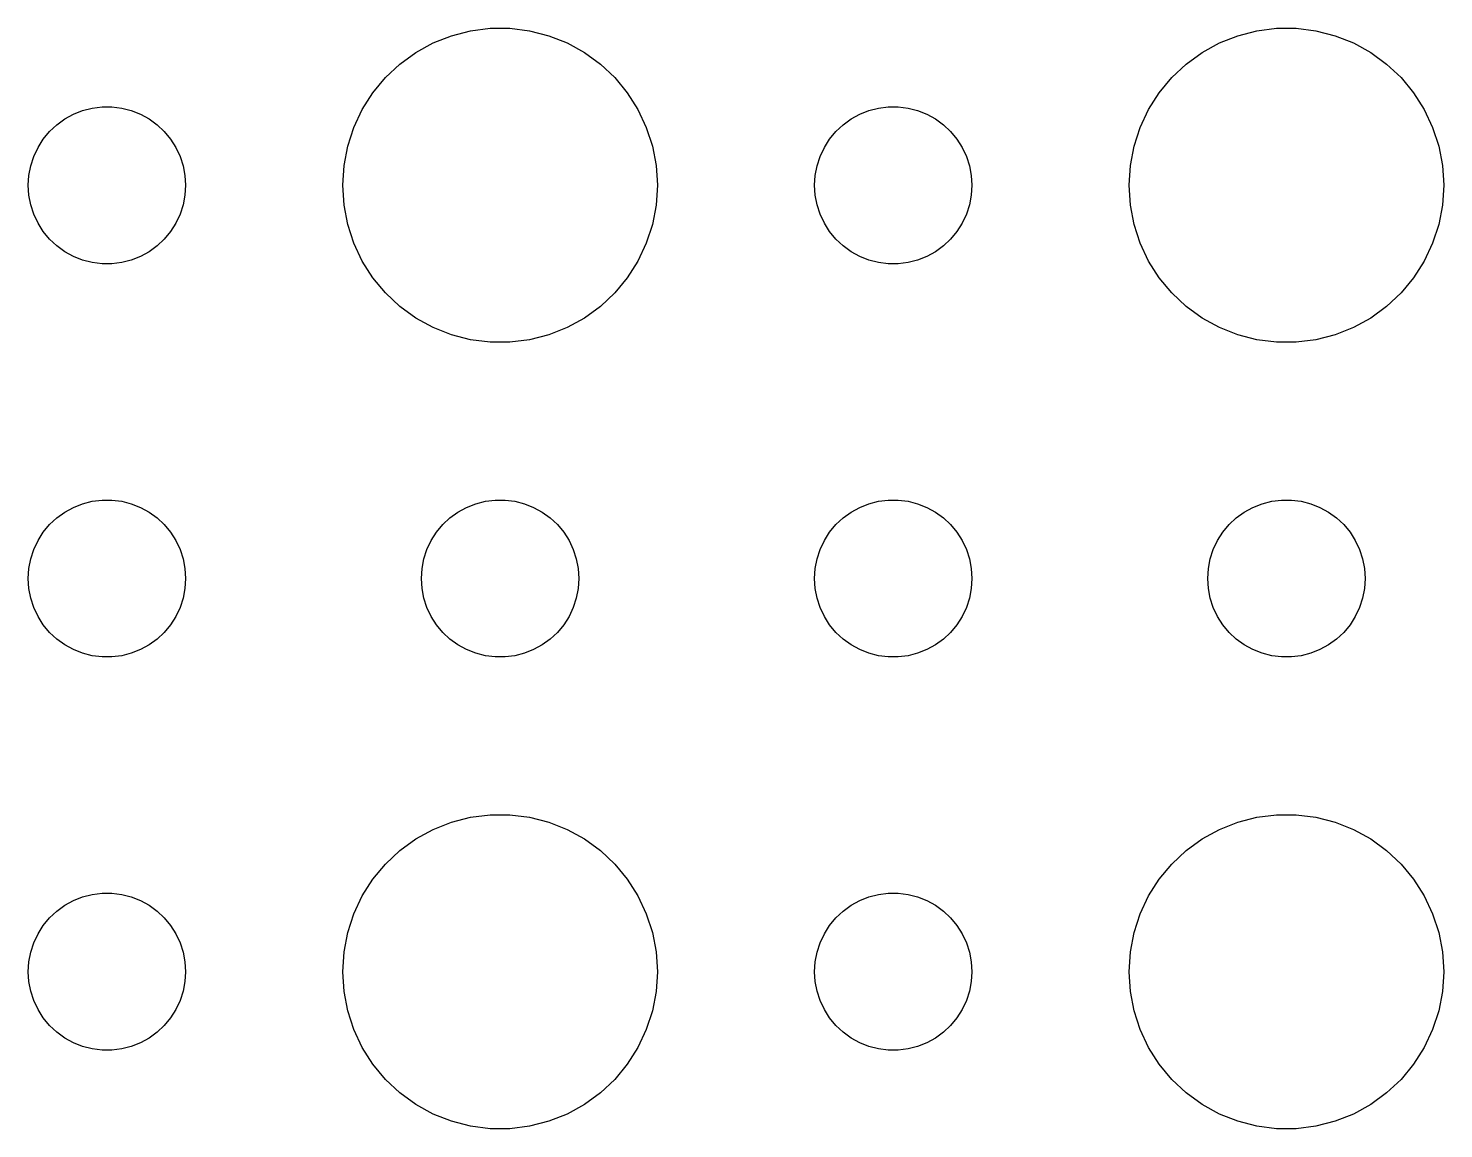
# Model space of a CAD drawing. Header units: metres. Extents: x -157 to 157, y -157 to 157.
# Drawn here: x 81 to 108, y -92.99 to -72.01 of the extents above; entities that cross this region are included whole.
import ezdxf

# ---------------------------------------------------------------- set-up
doc = ezdxf.new("R2010")
doc.units = ezdxf.units.M

msp = doc.modelspace()

# ---------------------------------------------------------------- linework, layer by layer
for p, q in [((89.073, -72.1468), (89.4379, -72.0531)), ((89.4379, -72.0531), (89.8116, -72.0059)), ((89.8116, -72.0059), (90.1884, -72.0059)), ((90.1884, -72.0059), (90.5621, -72.0531)), ((90.5621, -72.0531), (90.927, -72.1468)), ((104.073, -72.1468), (104.438, -72.0531)), ((104.438, -72.0531), (104.812, -72.0059)), ((104.812, -72.0059), (105.188, -72.0059)), ((105.188, -72.0059), (105.562, -72.0531)), ((105.562, -72.0531), (105.927, -72.1468)), ((88.3925, -72.467), (88.7227, -72.2855)), ((88.7227, -72.2855), (89.073, -72.1468)), ((90.927, -72.1468), (91.2773, -72.2855)), ((91.2773, -72.2855), (91.6075, -72.467)), ((103.393, -72.467), (103.723, -72.2855)), ((103.723, -72.2855), (104.073, -72.1468)), ((105.927, -72.1468), (106.277, -72.2855)), ((106.277, -72.2855), (106.607, -72.467)), ((88.0877, -72.6885), (88.3925, -72.467)), ((91.6075, -72.467), (91.9123, -72.6885)), ((103.088, -72.6885), (103.393, -72.467)), ((106.607, -72.467), (106.912, -72.6885)), ((87.8131, -72.9464), (88.0877, -72.6885)), ((91.9123, -72.6885), (92.1869, -72.9464)), ((102.813, -72.9464), (103.088, -72.6885)), ((106.912, -72.6885), (107.187, -72.9464)), ((87.573, -73.2366), (87.8131, -72.9464)), ((92.1869, -72.9464), (92.427, -73.2366)), ((102.573, -73.2366), (102.813, -72.9464)), ((107.187, -72.9464), (107.427, -73.2366)), ((87.3711, -73.5547), (87.573, -73.2366)), ((92.427, -73.2366), (92.6289, -73.5547)), ((102.371, -73.5547), (102.573, -73.2366)), ((107.427, -73.2366), (107.629, -73.5547)), ((81.6963, -73.7335), (81.8613, -73.6428)), ((81.8613, -73.6428), (82.0365, -73.5734)), ((82.0365, -73.5734), (82.2189, -73.5266)), ((82.2189, -73.5266), (82.4058, -73.503)), ((82.4058, -73.503), (82.5942, -73.503)), ((82.5942, -73.503), (82.7811, -73.5266)), ((82.7811, -73.5266), (82.9635, -73.5734)), ((82.9635, -73.5734), (83.1387, -73.6428)), ((83.1387, -73.6428), (83.3037, -73.7335)), ((87.2107, -73.8956), (87.3711, -73.5547)), ((92.6289, -73.5547), (92.7893, -73.8956)), ((96.6963, -73.7335), (96.8613, -73.6428)), ((96.8613, -73.6428), (97.0365, -73.5734)), ((97.0365, -73.5734), (97.2189, -73.5266)), ((97.2189, -73.5266), (97.4058, -73.503)), ((97.4058, -73.503), (97.5942, -73.503)), ((97.5942, -73.503), (97.7811, -73.5266)), ((97.7811, -73.5266), (97.9635, -73.5734)), ((97.9635, -73.5734), (98.1387, -73.6428)), ((98.1387, -73.6428), (98.3037, -73.7335)), ((102.211, -73.8956), (102.371, -73.5547)), ((107.629, -73.5547), (107.789, -73.8956)), ((81.2865, -74.1183), (81.4065, -73.9732)), ((81.4065, -73.9732), (81.5439, -73.8442)), ((81.5439, -73.8442), (81.6963, -73.7335)), ((83.3037, -73.7335), (83.4561, -73.8442)), ((83.4561, -73.8442), (83.5934, -73.9732)), ((83.5934, -73.9732), (83.7135, -74.1183)), ((87.0943, -74.2539), (87.2107, -73.8956)), ((92.7893, -73.8956), (92.9057, -74.2539)), ((96.2865, -74.1183), (96.4065, -73.9732)), ((96.4065, -73.9732), (96.5439, -73.8442)), ((96.5439, -73.8442), (96.6963, -73.7335)), ((98.3037, -73.7335), (98.4561, -73.8442)), ((98.4561, -73.8442), (98.5934, -73.9732)), ((98.5934, -73.9732), (98.7135, -74.1183)), ((102.094, -74.2539), (102.211, -73.8956)), ((107.789, -73.8956), (107.906, -74.2539)), ((81.1855, -74.2774), (81.2865, -74.1183)), ((83.7135, -74.1183), (83.8145, -74.2774)), ((96.1855, -74.2774), (96.2865, -74.1183)), ((98.7135, -74.1183), (98.8145, -74.2774)), ((81.0471, -74.627), (81.1053, -74.4478)), ((81.1053, -74.4478), (81.1855, -74.2774)), ((83.8145, -74.2774), (83.8947, -74.4478)), ((83.8947, -74.4478), (83.9529, -74.627)), ((87.0237, -74.624), (87.0943, -74.2539)), ((92.9057, -74.2539), (92.9763, -74.624)), ((96.0471, -74.627), (96.1053, -74.4478)), ((96.1053, -74.4478), (96.1855, -74.2774)), ((98.8145, -74.2774), (98.8947, -74.4478)), ((98.8947, -74.4478), (98.9529, -74.627)), ((102.024, -74.624), (102.094, -74.2539)), ((107.906, -74.2539), (107.976, -74.624)), ((81.0118, -74.812), (81.0471, -74.627)), ((83.9529, -74.627), (83.9882, -74.812)), ((87, -75), (87.0237, -74.624)), ((92.9763, -74.624), (93, -75)), ((96.0118, -74.812), (96.0471, -74.627)), ((98.9529, -74.627), (98.9882, -74.812)), ((102, -75), (102.024, -74.624)), ((107.976, -74.624), (108, -75)), ((81, -75), (81.0118, -74.812)), ((81.0118, -75.188), (81, -75)), ((83.9882, -74.812), (84, -75)), ((84, -75), (83.9882, -75.188)), ((87.0237, -75.376), (87, -75)), ((93, -75), (92.9763, -75.376)), ((96, -75), (96.0118, -74.812)), ((96.0118, -75.188), (96, -75)), ((98.9882, -74.812), (99, -75)), ((99, -75), (98.9882, -75.188)), ((102.024, -75.376), (102, -75)), ((108, -75), (107.976, -75.376)), ((81.0471, -75.373), (81.0118, -75.188)), ((83.9882, -75.188), (83.9529, -75.373)), ((96.0471, -75.373), (96.0118, -75.188)), ((98.9882, -75.188), (98.9529, -75.373)), ((81.1053, -75.5522), (81.0471, -75.373)), ((81.1855, -75.7226), (81.1053, -75.5522)), ((83.8947, -75.5522), (83.8145, -75.7226)), ((83.9529, -75.373), (83.8947, -75.5522)), ((87.0943, -75.7461), (87.0237, -75.376)), ((92.9763, -75.376), (92.9057, -75.7461)), ((96.1053, -75.5522), (96.0471, -75.373)), ((96.1855, -75.7226), (96.1053, -75.5522)), ((98.8947, -75.5522), (98.8145, -75.7226)), ((98.9529, -75.373), (98.8947, -75.5522)), ((102.094, -75.7461), (102.024, -75.376)), ((107.976, -75.376), (107.906, -75.7461)), ((81.2865, -75.8817), (81.1855, -75.7226)), ((83.8145, -75.7226), (83.7135, -75.8817)), ((87.2107, -76.1044), (87.0943, -75.7461)), ((92.9057, -75.7461), (92.7893, -76.1044)), ((96.2865, -75.8817), (96.1855, -75.7226)), ((98.8145, -75.7226), (98.7135, -75.8817)), ((102.211, -76.1044), (102.094, -75.7461)), ((107.906, -75.7461), (107.789, -76.1044)), ((81.4065, -76.0268), (81.2865, -75.8817)), ((81.5439, -76.1558), (81.4065, -76.0268)), ((83.5934, -76.0268), (83.4561, -76.1558)), ((83.7135, -75.8817), (83.5934, -76.0268)), ((87.3711, -76.4453), (87.2107, -76.1044)), ((92.7893, -76.1044), (92.6289, -76.4453)), ((96.4065, -76.0268), (96.2865, -75.8817)), ((96.5439, -76.1558), (96.4065, -76.0268)), ((98.5934, -76.0268), (98.4561, -76.1558)), ((98.7135, -75.8817), (98.5934, -76.0268)), ((102.371, -76.4453), (102.211, -76.1044)), ((107.789, -76.1044), (107.629, -76.4453)), ((81.6963, -76.2665), (81.5439, -76.1558)), ((81.8613, -76.3572), (81.6963, -76.2665)), ((82.0365, -76.4266), (81.8613, -76.3572)), ((83.1387, -76.3572), (82.9635, -76.4266)), ((83.3037, -76.2665), (83.1387, -76.3572)), ((83.4561, -76.1558), (83.3037, -76.2665)), ((96.6963, -76.2665), (96.5439, -76.1558)), ((96.8613, -76.3572), (96.6963, -76.2665)), ((97.0365, -76.4266), (96.8613, -76.3572)), ((98.1387, -76.3572), (97.9635, -76.4266)), ((98.3037, -76.2665), (98.1387, -76.3572)), ((98.4561, -76.1558), (98.3037, -76.2665)), ((82.2189, -76.4734), (82.0365, -76.4266)), ((82.4058, -76.497), (82.2189, -76.4734)), ((82.5942, -76.497), (82.4058, -76.497)), ((82.7811, -76.4734), (82.5942, -76.497)), ((82.9635, -76.4266), (82.7811, -76.4734)), ((87.573, -76.7634), (87.3711, -76.4453)), ((92.6289, -76.4453), (92.427, -76.7634)), ((97.2189, -76.4734), (97.0365, -76.4266)), ((97.4058, -76.497), (97.2189, -76.4734)), ((97.5942, -76.497), (97.4058, -76.497)), ((97.7811, -76.4734), (97.5942, -76.497)), ((97.9635, -76.4266), (97.7811, -76.4734)), ((102.573, -76.7634), (102.371, -76.4453)), ((107.629, -76.4453), (107.427, -76.7634)), ((87.8131, -77.0536), (87.573, -76.7634)), ((92.427, -76.7634), (92.1869, -77.0536)), ((102.813, -77.0536), (102.573, -76.7634)), ((107.427, -76.7634), (107.187, -77.0536)), ((88.0877, -77.3115), (87.8131, -77.0536)), ((92.1869, -77.0536), (91.9123, -77.3115)), ((103.088, -77.3115), (102.813, -77.0536)), ((107.187, -77.0536), (106.912, -77.3115)), ((88.3925, -77.533), (88.0877, -77.3115)), ((91.9123, -77.3115), (91.6075, -77.533)), ((103.393, -77.533), (103.088, -77.3115)), ((106.912, -77.3115), (106.607, -77.533)), ((88.7227, -77.7145), (88.3925, -77.533)), ((89.073, -77.8532), (88.7227, -77.7145)), ((91.2773, -77.7145), (90.927, -77.8532)), ((91.6075, -77.533), (91.2773, -77.7145)), ((103.723, -77.7145), (103.393, -77.533)), ((104.073, -77.8532), (103.723, -77.7145)), ((106.277, -77.7145), (105.927, -77.8532)), ((106.607, -77.533), (106.277, -77.7145)), ((89.4379, -77.9469), (89.073, -77.8532)), ((89.8116, -77.9941), (89.4379, -77.9469)), ((90.1884, -77.9941), (89.8116, -77.9941)), ((90.5621, -77.9469), (90.1884, -77.9941)), ((90.927, -77.8532), (90.5621, -77.9469)), ((104.438, -77.9469), (104.073, -77.8532)), ((104.812, -77.9941), (104.438, -77.9469)), ((105.188, -77.9941), (104.812, -77.9941)), ((105.562, -77.9469), (105.188, -77.9941)), ((105.927, -77.8532), (105.562, -77.9469)), ((81.5439, -81.3442), (81.6963, -81.2335)), ((81.6963, -81.2335), (81.8613, -81.1428)), ((81.8613, -81.1428), (82.0365, -81.0734)), ((82.0365, -81.0734), (82.2189, -81.0266)), ((82.2189, -81.0266), (82.4058, -81.003)), ((82.4058, -81.003), (82.5942, -81.003)), ((82.5942, -81.003), (82.7811, -81.0266)), ((82.7811, -81.0266), (82.9635, -81.0734)), ((82.9635, -81.0734), (83.1387, -81.1428)), ((83.1387, -81.1428), (83.3037, -81.2335)), ((83.3037, -81.2335), (83.4561, -81.3442)), ((89.0439, -81.3442), (89.1963, -81.2335)), ((89.1963, -81.2335), (89.3613, -81.1428)), ((89.3613, -81.1428), (89.5365, -81.0734)), ((89.5365, -81.0734), (89.7189, -81.0266)), ((89.7189, -81.0266), (89.9058, -81.003)), ((89.9058, -81.003), (90.0942, -81.003)), ((90.0942, -81.003), (90.2811, -81.0266)), ((90.2811, -81.0266), (90.4635, -81.0734)), ((90.4635, -81.0734), (90.6387, -81.1428)), ((90.6387, -81.1428), (90.8037, -81.2335)), ((90.8037, -81.2335), (90.9561, -81.3442)), ((96.5439, -81.3442), (96.6963, -81.2335)), ((96.6963, -81.2335), (96.8613, -81.1428)), ((96.8613, -81.1428), (97.0365, -81.0734)), ((97.0365, -81.0734), (97.2189, -81.0266)), ((97.2189, -81.0266), (97.4058, -81.003)), ((97.4058, -81.003), (97.5942, -81.003)), ((97.5942, -81.003), (97.7811, -81.0266)), ((97.7811, -81.0266), (97.9635, -81.0734)), ((97.9635, -81.0734), (98.1387, -81.1428)), ((98.1387, -81.1428), (98.3037, -81.2335)), ((98.3037, -81.2335), (98.4561, -81.3442)), ((104.044, -81.3442), (104.196, -81.2335)), ((104.196, -81.2335), (104.361, -81.1428)), ((104.361, -81.1428), (104.536, -81.0734)), ((104.536, -81.0734), (104.719, -81.0266)), ((104.719, -81.0266), (104.906, -81.003)), ((104.906, -81.003), (105.094, -81.003)), ((105.094, -81.003), (105.281, -81.0266)), ((105.281, -81.0266), (105.464, -81.0734)), ((105.464, -81.0734), (105.639, -81.1428)), ((105.639, -81.1428), (105.804, -81.2335)), ((105.804, -81.2335), (105.956, -81.3442)), ((81.2865, -81.6183), (81.4065, -81.4732)), ((81.4065, -81.4732), (81.5439, -81.3442)), ((83.4561, -81.3442), (83.5934, -81.4732)), ((83.5934, -81.4732), (83.7135, -81.6183)), ((88.7865, -81.6183), (88.9065, -81.4732)), ((88.9065, -81.4732), (89.0439, -81.3442)), ((90.9561, -81.3442), (91.0934, -81.4732)), ((91.0934, -81.4732), (91.2135, -81.6183)), ((96.2865, -81.6183), (96.4065, -81.4732)), ((96.4065, -81.4732), (96.5439, -81.3442)), ((98.4561, -81.3442), (98.5934, -81.4732)), ((98.5934, -81.4732), (98.7135, -81.6183)), ((103.786, -81.6183), (103.907, -81.4732)), ((103.907, -81.4732), (104.044, -81.3442)), ((105.956, -81.3442), (106.093, -81.4732)), ((106.093, -81.4732), (106.214, -81.6183)), ((81.1053, -81.9478), (81.1855, -81.7774)), ((81.1855, -81.7774), (81.2865, -81.6183)), ((83.7135, -81.6183), (83.8145, -81.7774)), ((83.8145, -81.7774), (83.8947, -81.9478)), ((88.6053, -81.9478), (88.6855, -81.7774)), ((88.6855, -81.7774), (88.7865, -81.6183)), ((91.2135, -81.6183), (91.3145, -81.7774)), ((91.3145, -81.7774), (91.3947, -81.9478)), ((96.1053, -81.9478), (96.1855, -81.7774)), ((96.1855, -81.7774), (96.2865, -81.6183)), ((98.7135, -81.6183), (98.8145, -81.7774)), ((98.8145, -81.7774), (98.8947, -81.9478)), ((103.605, -81.9478), (103.686, -81.7774)), ((103.686, -81.7774), (103.786, -81.6183)), ((106.214, -81.6183), (106.314, -81.7774)), ((106.314, -81.7774), (106.395, -81.9478)), ((81.0471, -82.127), (81.1053, -81.9478)), ((83.8947, -81.9478), (83.9529, -82.127)), ((88.5471, -82.127), (88.6053, -81.9478)), ((91.3947, -81.9478), (91.4529, -82.127)), ((96.0471, -82.127), (96.1053, -81.9478)), ((98.8947, -81.9478), (98.9529, -82.127)), ((103.547, -82.127), (103.605, -81.9478)), ((106.395, -81.9478), (106.453, -82.127)), ((81, -82.5), (81.0118, -82.312)), ((81.0118, -82.312), (81.0471, -82.127)), ((83.9529, -82.127), (83.9882, -82.312)), ((83.9882, -82.312), (84, -82.5)), ((88.5, -82.5), (88.5118, -82.312)), ((88.5118, -82.312), (88.5471, -82.127)), ((91.4529, -82.127), (91.4882, -82.312)), ((91.4882, -82.312), (91.5, -82.5)), ((96, -82.5), (96.0118, -82.312)), ((96.0118, -82.312), (96.0471, -82.127)), ((98.9529, -82.127), (98.9882, -82.312)), ((98.9882, -82.312), (99, -82.5)), ((103.5, -82.5), (103.512, -82.312)), ((103.512, -82.312), (103.547, -82.127)), ((106.453, -82.127), (106.488, -82.312)), ((106.488, -82.312), (106.5, -82.5)), ((81.0118, -82.688), (81, -82.5)), ((84, -82.5), (83.9882, -82.688)), ((88.5118, -82.688), (88.5, -82.5)), ((91.5, -82.5), (91.4882, -82.688)), ((96.0118, -82.688), (96, -82.5)), ((99, -82.5), (98.9882, -82.688)), ((103.512, -82.688), (103.5, -82.5)), ((106.5, -82.5), (106.488, -82.688)), ((81.0471, -82.873), (81.0118, -82.688)), ((81.1053, -83.0522), (81.0471, -82.873)), ((83.9529, -82.873), (83.8947, -83.0522)), ((83.9882, -82.688), (83.9529, -82.873)), ((88.5471, -82.873), (88.5118, -82.688)), ((88.6053, -83.0522), (88.5471, -82.873)), ((91.4529, -82.873), (91.3947, -83.0522)), ((91.4882, -82.688), (91.4529, -82.873)), ((96.0471, -82.873), (96.0118, -82.688)), ((96.1053, -83.0522), (96.0471, -82.873)), ((98.9529, -82.873), (98.8947, -83.0522)), ((98.9882, -82.688), (98.9529, -82.873)), ((103.547, -82.873), (103.512, -82.688)), ((103.605, -83.0522), (103.547, -82.873)), ((106.453, -82.873), (106.395, -83.0522)), ((106.488, -82.688), (106.453, -82.873)), ((81.1855, -83.2226), (81.1053, -83.0522)), ((83.8947, -83.0522), (83.8145, -83.2226)), ((88.6855, -83.2226), (88.6053, -83.0522)), ((91.3947, -83.0522), (91.3145, -83.2226)), ((96.1855, -83.2226), (96.1053, -83.0522)), ((98.8947, -83.0522), (98.8145, -83.2226)), ((103.686, -83.2226), (103.605, -83.0522)), ((106.395, -83.0522), (106.314, -83.2226)), ((81.2865, -83.3817), (81.1855, -83.2226)), ((81.4065, -83.5268), (81.2865, -83.3817)), ((83.7135, -83.3817), (83.5934, -83.5268)), ((83.8145, -83.2226), (83.7135, -83.3817)), ((88.7865, -83.3817), (88.6855, -83.2226)), ((88.9065, -83.5268), (88.7865, -83.3817)), ((91.2135, -83.3817), (91.0934, -83.5268)), ((91.3145, -83.2226), (91.2135, -83.3817)), ((96.2865, -83.3817), (96.1855, -83.2226)), ((96.4065, -83.5268), (96.2865, -83.3817)), ((98.7135, -83.3817), (98.5934, -83.5268)), ((98.8145, -83.2226), (98.7135, -83.3817)), ((103.786, -83.3817), (103.686, -83.2226)), ((103.907, -83.5268), (103.786, -83.3817)), ((106.214, -83.3817), (106.093, -83.5268)), ((106.314, -83.2226), (106.214, -83.3817)), ((81.5439, -83.6558), (81.4065, -83.5268)), ((81.6963, -83.7665), (81.5439, -83.6558)), ((83.4561, -83.6558), (83.3037, -83.7665)), ((83.5934, -83.5268), (83.4561, -83.6558)), ((89.0439, -83.6558), (88.9065, -83.5268)), ((89.1963, -83.7665), (89.0439, -83.6558)), ((90.9561, -83.6558), (90.8037, -83.7665)), ((91.0934, -83.5268), (90.9561, -83.6558)), ((96.5439, -83.6558), (96.4065, -83.5268)), ((96.6963, -83.7665), (96.5439, -83.6558)), ((98.4561, -83.6558), (98.3037, -83.7665)), ((98.5934, -83.5268), (98.4561, -83.6558)), ((104.044, -83.6558), (103.907, -83.5268)), ((104.196, -83.7665), (104.044, -83.6558)), ((105.956, -83.6558), (105.804, -83.7665)), ((106.093, -83.5268), (105.956, -83.6558)), ((81.8613, -83.8572), (81.6963, -83.7665)), ((82.0365, -83.9266), (81.8613, -83.8572)), ((82.2189, -83.9734), (82.0365, -83.9266)), ((82.9635, -83.9266), (82.7811, -83.9734)), ((83.1387, -83.8572), (82.9635, -83.9266)), ((83.3037, -83.7665), (83.1387, -83.8572)), ((89.3613, -83.8572), (89.1963, -83.7665)), ((89.5365, -83.9266), (89.3613, -83.8572)), ((89.7189, -83.9734), (89.5365, -83.9266)), ((90.4635, -83.9266), (90.2811, -83.9734)), ((90.6387, -83.8572), (90.4635, -83.9266)), ((90.8037, -83.7665), (90.6387, -83.8572)), ((96.8613, -83.8572), (96.6963, -83.7665)), ((97.0365, -83.9266), (96.8613, -83.8572)), ((97.2189, -83.9734), (97.0365, -83.9266)), ((97.9635, -83.9266), (97.7811, -83.9734)), ((98.1387, -83.8572), (97.9635, -83.9266)), ((98.3037, -83.7665), (98.1387, -83.8572)), ((104.361, -83.8572), (104.196, -83.7665)), ((104.536, -83.9266), (104.361, -83.8572)), ((104.719, -83.9734), (104.536, -83.9266)), ((105.464, -83.9266), (105.281, -83.9734)), ((105.639, -83.8572), (105.464, -83.9266)), ((105.804, -83.7665), (105.639, -83.8572)), ((82.4058, -83.997), (82.2189, -83.9734)), ((82.5942, -83.997), (82.4058, -83.997)), ((82.7811, -83.9734), (82.5942, -83.997)), ((89.9058, -83.997), (89.7189, -83.9734)), ((90.0942, -83.997), (89.9058, -83.997)), ((90.2811, -83.9734), (90.0942, -83.997)), ((97.4058, -83.997), (97.2189, -83.9734)), ((97.5942, -83.997), (97.4058, -83.997)), ((97.7811, -83.9734), (97.5942, -83.997)), ((104.906, -83.997), (104.719, -83.9734)), ((105.094, -83.997), (104.906, -83.997)), ((105.281, -83.9734), (105.094, -83.997)), ((88.7227, -87.2855), (89.073, -87.1468)), ((89.073, -87.1468), (89.4379, -87.0531)), ((89.4379, -87.0531), (89.8116, -87.0059)), ((89.8116, -87.0059), (90.1884, -87.0059)), ((90.1884, -87.0059), (90.5621, -87.0531)), ((90.5621, -87.0531), (90.927, -87.1468)), ((90.927, -87.1468), (91.2773, -87.2855)), ((103.723, -87.2855), (104.073, -87.1468)), ((104.073, -87.1468), (104.438, -87.0531)), ((104.438, -87.0531), (104.812, -87.0059)), ((104.812, -87.0059), (105.188, -87.0059)), ((105.188, -87.0059), (105.562, -87.0531)), ((105.562, -87.0531), (105.927, -87.1468)), ((105.927, -87.1468), (106.277, -87.2855)), ((88.0877, -87.6885), (88.3925, -87.467)), ((88.3925, -87.467), (88.7227, -87.2855)), ((91.2773, -87.2855), (91.6075, -87.467)), ((91.6075, -87.467), (91.9123, -87.6885)), ((103.088, -87.6885), (103.393, -87.467)), ((103.393, -87.467), (103.723, -87.2855)), ((106.277, -87.2855), (106.607, -87.467)), ((106.607, -87.467), (106.912, -87.6885)), ((87.8131, -87.9464), (88.0877, -87.6885)), ((91.9123, -87.6885), (92.1869, -87.9464)), ((102.813, -87.9464), (103.088, -87.6885)), ((106.912, -87.6885), (107.187, -87.9464)), ((87.573, -88.2366), (87.8131, -87.9464)), ((92.1869, -87.9464), (92.427, -88.2366)), ((102.573, -88.2366), (102.813, -87.9464)), ((107.187, -87.9464), (107.427, -88.2366)), ((87.3711, -88.5547), (87.573, -88.2366)), ((92.427, -88.2366), (92.6289, -88.5547)), ((102.371, -88.5547), (102.573, -88.2366)), ((107.427, -88.2366), (107.629, -88.5547)), ((82.0365, -88.5734), (82.2189, -88.5266)), ((82.2189, -88.5266), (82.4058, -88.503)), ((82.4058, -88.503), (82.5942, -88.503)), ((82.5942, -88.503), (82.7811, -88.5266)), ((82.7811, -88.5266), (82.9635, -88.5734)), ((87.2107, -88.8956), (87.3711, -88.5547)), ((92.6289, -88.5547), (92.7893, -88.8956)), ((97.0365, -88.5734), (97.2189, -88.5266)), ((97.2189, -88.5266), (97.4058, -88.503)), ((97.4058, -88.503), (97.5942, -88.503)), ((97.5942, -88.503), (97.7811, -88.5266)), ((97.7811, -88.5266), (97.9635, -88.5734)), ((102.211, -88.8956), (102.371, -88.5547)), ((107.629, -88.5547), (107.789, -88.8956)), ((81.5439, -88.8442), (81.6963, -88.7335)), ((81.6963, -88.7335), (81.8613, -88.6428)), ((81.8613, -88.6428), (82.0365, -88.5734)), ((82.9635, -88.5734), (83.1387, -88.6428)), ((83.1387, -88.6428), (83.3037, -88.7335)), ((83.3037, -88.7335), (83.4561, -88.8442)), ((96.5439, -88.8442), (96.6963, -88.7335)), ((96.6963, -88.7335), (96.8613, -88.6428)), ((96.8613, -88.6428), (97.0365, -88.5734)), ((97.9635, -88.5734), (98.1387, -88.6428)), ((98.1387, -88.6428), (98.3037, -88.7335)), ((98.3037, -88.7335), (98.4561, -88.8442)), ((81.2865, -89.1183), (81.4065, -88.9732)), ((81.4065, -88.9732), (81.5439, -88.8442)), ((83.4561, -88.8442), (83.5934, -88.9732)), ((83.5934, -88.9732), (83.7135, -89.1183)), ((87.0943, -89.2539), (87.2107, -88.8956)), ((92.7893, -88.8956), (92.9057, -89.2539)), ((96.2865, -89.1183), (96.4065, -88.9732)), ((96.4065, -88.9732), (96.5439, -88.8442)), ((98.4561, -88.8442), (98.5934, -88.9732)), ((98.5934, -88.9732), (98.7135, -89.1183)), ((102.094, -89.2539), (102.211, -88.8956)), ((107.789, -88.8956), (107.906, -89.2539)), ((81.1053, -89.4478), (81.1855, -89.2774)), ((81.1855, -89.2774), (81.2865, -89.1183)), ((83.7135, -89.1183), (83.8145, -89.2774)), ((83.8145, -89.2774), (83.8947, -89.4478)), ((87.0237, -89.624), (87.0943, -89.2539)), ((92.9057, -89.2539), (92.9763, -89.624)), ((96.1053, -89.4478), (96.1855, -89.2774)), ((96.1855, -89.2774), (96.2865, -89.1183)), ((98.7135, -89.1183), (98.8145, -89.2774)), ((98.8145, -89.2774), (98.8947, -89.4478)), ((102.024, -89.624), (102.094, -89.2539)), ((107.906, -89.2539), (107.976, -89.624)), ((81.0118, -89.812), (81.0471, -89.627)), ((81.0471, -89.627), (81.1053, -89.4478)), ((83.8947, -89.4478), (83.9529, -89.627)), ((83.9529, -89.627), (83.9882, -89.812)), ((87, -90), (87.0237, -89.624)), ((92.9763, -89.624), (93, -90)), ((96.0118, -89.812), (96.0471, -89.627)), ((96.0471, -89.627), (96.1053, -89.4478)), ((98.8947, -89.4478), (98.9529, -89.627)), ((98.9529, -89.627), (98.9882, -89.812)), ((102, -90), (102.024, -89.624)), ((107.976, -89.624), (108, -90)), ((81, -90), (81.0118, -89.812)), ((83.9882, -89.812), (84, -90)), ((96, -90), (96.0118, -89.812)), ((98.9882, -89.812), (99, -90)), ((81.0118, -90.188), (81, -90)), ((84, -90), (83.9882, -90.188)), ((87.0237, -90.376), (87, -90)), ((93, -90), (92.9763, -90.376)), ((96.0118, -90.188), (96, -90)), ((99, -90), (98.9882, -90.188)), ((102.024, -90.376), (102, -90)), ((108, -90), (107.976, -90.376)), ((81.0471, -90.373), (81.0118, -90.188)), ((81.1053, -90.5522), (81.0471, -90.373)), ((83.9529, -90.373), (83.8947, -90.5522)), ((83.9882, -90.188), (83.9529, -90.373)), ((87.0943, -90.7461), (87.0237, -90.376)), ((92.9763, -90.376), (92.9057, -90.7461)), ((96.0471, -90.373), (96.0118, -90.188)), ((96.1053, -90.5522), (96.0471, -90.373)), ((98.9529, -90.373), (98.8947, -90.5522)), ((98.9882, -90.188), (98.9529, -90.373)), ((102.094, -90.7461), (102.024, -90.376)), ((107.976, -90.376), (107.906, -90.7461)), ((81.1855, -90.7226), (81.1053, -90.5522)), ((83.8947, -90.5522), (83.8145, -90.7226)), ((96.1855, -90.7226), (96.1053, -90.5522)), ((98.8947, -90.5522), (98.8145, -90.7226)), ((81.2865, -90.8817), (81.1855, -90.7226)), ((81.4065, -91.0268), (81.2865, -90.8817)), ((83.7135, -90.8817), (83.5934, -91.0268)), ((83.8145, -90.7226), (83.7135, -90.8817)), ((87.2107, -91.1044), (87.0943, -90.7461)), ((92.9057, -90.7461), (92.7893, -91.1044)), ((96.2865, -90.8817), (96.1855, -90.7226)), ((96.4065, -91.0268), (96.2865, -90.8817)), ((98.7135, -90.8817), (98.5934, -91.0268)), ((98.8145, -90.7226), (98.7135, -90.8817)), ((102.211, -91.1044), (102.094, -90.7461)), ((107.906, -90.7461), (107.789, -91.1044)), ((81.5439, -91.1558), (81.4065, -91.0268)), ((81.6963, -91.2665), (81.5439, -91.1558)), ((83.4561, -91.1558), (83.3037, -91.2665)), ((83.5934, -91.0268), (83.4561, -91.1558)), ((87.3711, -91.4453), (87.2107, -91.1044)), ((92.7893, -91.1044), (92.6289, -91.4453)), ((96.5439, -91.1558), (96.4065, -91.0268)), ((96.6963, -91.2665), (96.5439, -91.1558)), ((98.4561, -91.1558), (98.3037, -91.2665)), ((98.5934, -91.0268), (98.4561, -91.1558)), ((102.371, -91.4453), (102.211, -91.1044)), ((107.789, -91.1044), (107.629, -91.4453)), ((81.8613, -91.3572), (81.6963, -91.2665)), ((82.0365, -91.4266), (81.8613, -91.3572)), ((82.2189, -91.4734), (82.0365, -91.4266)), ((82.4058, -91.497), (82.2189, -91.4734)), ((82.5942, -91.497), (82.4058, -91.497)), ((82.7811, -91.4734), (82.5942, -91.497)), ((82.9635, -91.4266), (82.7811, -91.4734)), ((83.1387, -91.3572), (82.9635, -91.4266)), ((83.3037, -91.2665), (83.1387, -91.3572)), ((87.573, -91.7634), (87.3711, -91.4453)), ((92.6289, -91.4453), (92.427, -91.7634)), ((96.8613, -91.3572), (96.6963, -91.2665)), ((97.0365, -91.4266), (96.8613, -91.3572)), ((97.2189, -91.4734), (97.0365, -91.4266)), ((97.4058, -91.497), (97.2189, -91.4734)), ((97.5942, -91.497), (97.4058, -91.497)), ((97.7811, -91.4734), (97.5942, -91.497)), ((97.9635, -91.4266), (97.7811, -91.4734)), ((98.1387, -91.3572), (97.9635, -91.4266)), ((98.3037, -91.2665), (98.1387, -91.3572)), ((102.573, -91.7634), (102.371, -91.4453)), ((107.629, -91.4453), (107.427, -91.7634)), ((87.8131, -92.0536), (87.573, -91.7634)), ((92.427, -91.7634), (92.1869, -92.0536)), ((102.813, -92.0536), (102.573, -91.7634)), ((107.427, -91.7634), (107.187, -92.0536)), ((88.0877, -92.3115), (87.8131, -92.0536)), ((92.1869, -92.0536), (91.9123, -92.3115)), ((103.088, -92.3115), (102.813, -92.0536)), ((107.187, -92.0536), (106.912, -92.3115)), ((88.3925, -92.533), (88.0877, -92.3115)), ((91.9123, -92.3115), (91.6075, -92.533)), ((103.393, -92.533), (103.088, -92.3115)), ((106.912, -92.3115), (106.607, -92.533)), ((88.7227, -92.7145), (88.3925, -92.533)), ((91.6075, -92.533), (91.2773, -92.7145)), ((103.723, -92.7145), (103.393, -92.533)), ((106.607, -92.533), (106.277, -92.7145)), ((89.073, -92.8532), (88.7227, -92.7145)), ((89.4379, -92.9469), (89.073, -92.8532)), ((90.927, -92.8532), (90.5621, -92.9469)), ((91.2773, -92.7145), (90.927, -92.8532)), ((104.073, -92.8532), (103.723, -92.7145)), ((104.438, -92.9469), (104.073, -92.8532)), ((105.927, -92.8532), (105.562, -92.9469)), ((106.277, -92.7145), (105.927, -92.8532)), ((89.8116, -92.9941), (89.4379, -92.9469)), ((90.1884, -92.9941), (89.8116, -92.9941)), ((90.5621, -92.9469), (90.1884, -92.9941)), ((104.812, -92.9941), (104.438, -92.9469)), ((105.188, -92.9941), (104.812, -92.9941)), ((105.562, -92.9469), (105.188, -92.9941))]:
    msp.add_line(p, q)

doc.saveas('drawing.dxf')
